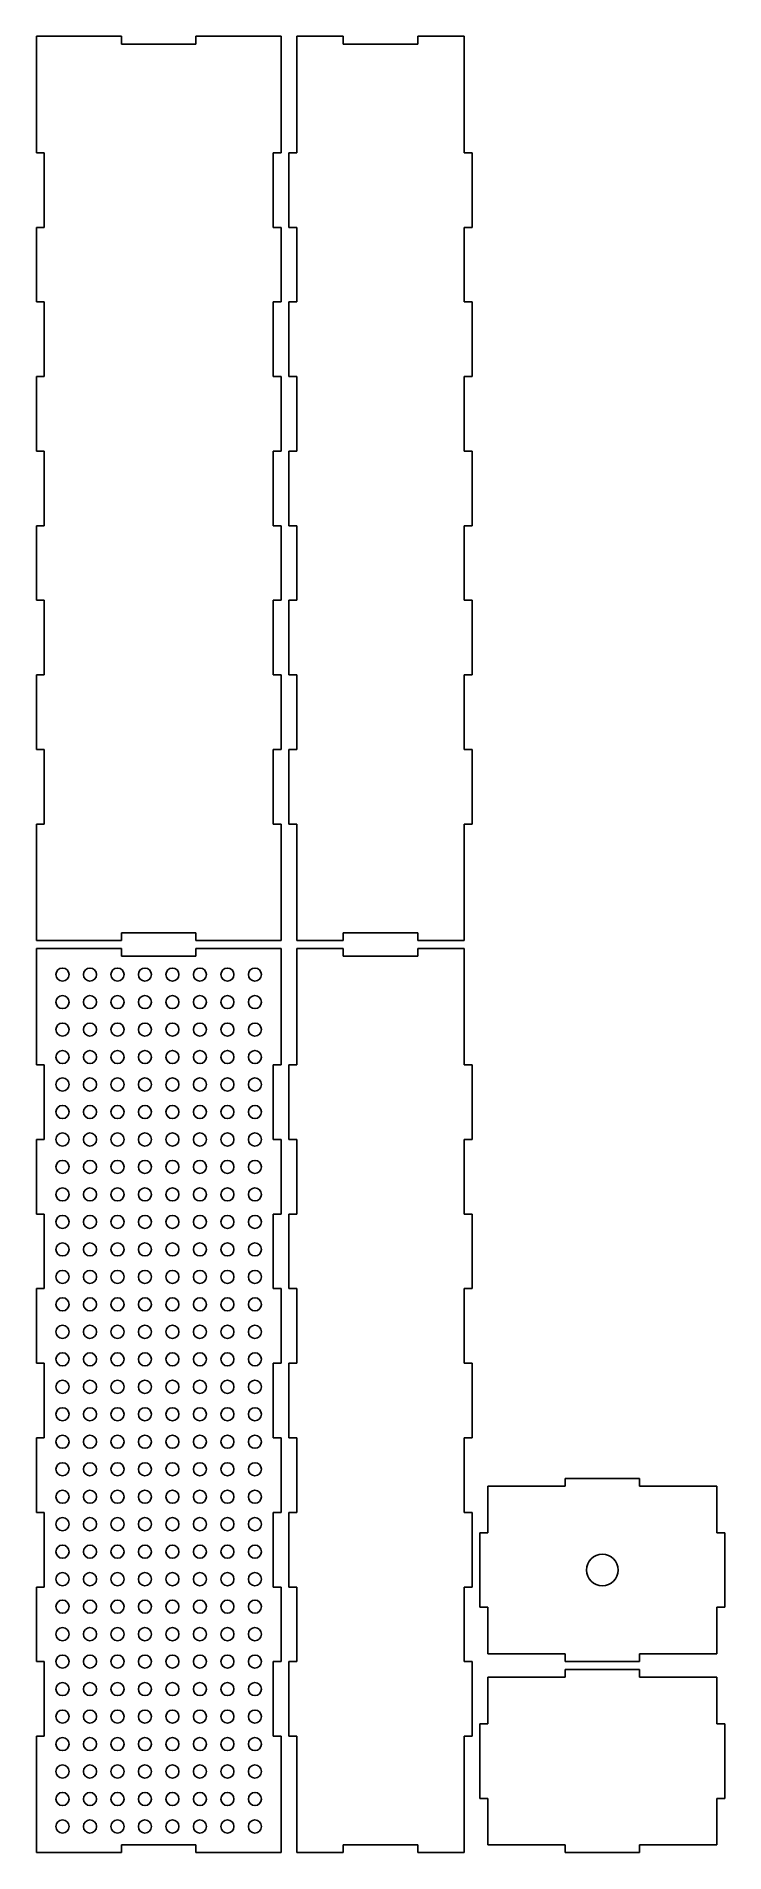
# Model space of a CAD drawing. Header units: millimetres. Extents: x 10092 to 10355, y 8349 to 9043.
import ezdxf

# ---------------------------------------------------------------- set-up
doc = ezdxf.new("R2010")
doc.units = ezdxf.units.MM
for name, color, linetype in [('back_outsideCutPath', 7, 'Continuous'), ('bottom_outsideCutPath', 7, 'Continuous'), ('front_outsideCutPath', 7, 'Continuous'), ('left_outsideCutPath', 7, 'Continuous'), ('right_outsideCutPath', 7, 'Continuous'), ('top_outsideCutPath', 7, 'Continuous')]:
    doc.layers.add(name, color=color, linetype=linetype)

msp = doc.modelspace()

# ---------------------------------------------------------------- linework, layer by layer
for p, q in [((10185.44, 8684.56), (10185.44, 8694.56)), ((10091.94, 8359.06), (10091.94, 8349.06))]:
    msp.add_line(p, q)
for centre, radius in [((10101.94, 8684.56), 2.5), ((10112.44, 8684.56), 2.5), ((10122.94, 8684.56), 2.5), ((10133.44, 8684.56), 2.5), ((10143.94, 8684.56), 2.5), ((10154.44, 8684.56), 2.5), ((10164.94, 8684.56), 2.5), ((10175.44, 8684.56), 2.5), ((10101.94, 8674.06), 2.5), ((10112.44, 8674.06), 2.5), ((10122.94, 8674.06), 2.5), ((10133.44, 8674.06), 2.5), ((10143.94, 8674.06), 2.5), ((10154.44, 8674.06), 2.5), ((10164.94, 8674.06), 2.5), ((10175.44, 8674.06), 2.5), ((10101.94, 8663.56), 2.5), ((10112.44, 8663.56), 2.5), ((10122.94, 8663.56), 2.5), ((10133.44, 8663.56), 2.5), ((10143.94, 8663.56), 2.5), ((10154.44, 8663.56), 2.5), ((10164.94, 8663.56), 2.5), ((10175.44, 8663.56), 2.5), ((10101.94, 8653.06), 2.5), ((10112.44, 8653.06), 2.5), ((10122.94, 8653.06), 2.5), ((10133.44, 8653.06), 2.5), ((10143.94, 8653.06), 2.5), ((10154.44, 8653.06), 2.5), ((10164.94, 8653.06), 2.5), ((10175.44, 8653.06), 2.5), ((10101.94, 8642.56), 2.5), ((10112.44, 8642.56), 2.5), ((10122.94, 8642.56), 2.5), ((10133.44, 8642.56), 2.5), ((10143.94, 8642.56), 2.5), ((10154.44, 8642.56), 2.5), ((10164.94, 8642.56), 2.5), ((10175.44, 8642.56), 2.5), ((10101.94, 8632.06), 2.5), ((10112.44, 8632.06), 2.5), ((10122.94, 8632.06), 2.5), ((10133.44, 8632.06), 2.5), ((10143.94, 8632.06), 2.5), ((10154.44, 8632.06), 2.5), ((10164.94, 8632.06), 2.5), ((10175.44, 8632.06), 2.5), ((10101.94, 8621.56), 2.5), ((10112.44, 8621.56), 2.5), ((10122.94, 8621.56), 2.5), ((10133.44, 8621.56), 2.5), ((10143.94, 8621.56), 2.5), ((10154.44, 8621.56), 2.5), ((10164.94, 8621.56), 2.5), ((10175.44, 8621.56), 2.5), ((10101.94, 8611.06), 2.5), ((10112.44, 8611.06), 2.5), ((10122.94, 8611.06), 2.5), ((10133.44, 8611.06), 2.5), ((10143.94, 8611.06), 2.5), ((10154.44, 8611.06), 2.5), ((10164.94, 8611.06), 2.5), ((10175.44, 8611.06), 2.5), ((10101.94, 8600.56), 2.5), ((10112.44, 8600.56), 2.5), ((10122.94, 8600.56), 2.5), ((10133.44, 8600.56), 2.5), ((10143.94, 8600.56), 2.5), ((10154.44, 8600.56), 2.5), ((10164.94, 8600.56), 2.5), ((10175.44, 8600.56), 2.5), ((10101.94, 8590.06), 2.5), ((10112.44, 8590.06), 2.5), ((10122.94, 8590.06), 2.5), ((10133.44, 8590.06), 2.5), ((10143.94, 8590.06), 2.5), ((10154.44, 8590.06), 2.5), ((10164.94, 8590.06), 2.5), ((10175.44, 8590.06), 2.5), ((10101.94, 8579.56), 2.5), ((10112.44, 8579.56), 2.5), ((10122.94, 8579.56), 2.5), ((10133.44, 8579.56), 2.5), ((10143.94, 8579.56), 2.5), ((10154.44, 8579.56), 2.5), ((10164.94, 8579.56), 2.5), ((10175.44, 8579.56), 2.5), ((10101.94, 8569.06), 2.5), ((10112.44, 8569.06), 2.5), ((10122.94, 8569.06), 2.5), ((10133.44, 8569.06), 2.5), ((10143.94, 8569.06), 2.5), ((10154.44, 8569.06), 2.5), ((10164.94, 8569.06), 2.5), ((10175.44, 8569.06), 2.5), ((10101.94, 8558.56), 2.5), ((10112.44, 8558.56), 2.5), ((10122.94, 8558.56), 2.5), ((10133.44, 8558.56), 2.5), ((10143.94, 8558.56), 2.5), ((10154.44, 8558.56), 2.5), ((10164.94, 8558.56), 2.5), ((10175.44, 8558.56), 2.5), ((10101.94, 8548.06), 2.5), ((10112.44, 8548.06), 2.5), ((10122.94, 8548.06), 2.5), ((10133.44, 8548.06), 2.5), ((10143.94, 8548.06), 2.5), ((10154.44, 8548.06), 2.5), ((10164.94, 8548.06), 2.5), ((10175.44, 8548.06), 2.5), ((10101.94, 8537.56), 2.5), ((10112.44, 8537.56), 2.5), ((10122.94, 8537.56), 2.5), ((10133.44, 8537.56), 2.5), ((10143.94, 8537.56), 2.5), ((10154.44, 8537.56), 2.5), ((10164.94, 8537.56), 2.5), ((10175.44, 8537.56), 2.5), ((10101.94, 8527.06), 2.5), ((10112.44, 8527.06), 2.5), ((10122.94, 8527.06), 2.5), ((10133.44, 8527.06), 2.5), ((10143.94, 8527.06), 2.5), ((10154.44, 8527.06), 2.5), ((10164.94, 8527.06), 2.5), ((10175.44, 8527.06), 2.5), ((10101.94, 8516.56), 2.5), ((10112.44, 8516.56), 2.5), ((10122.94, 8516.56), 2.5), ((10133.44, 8516.56), 2.5), ((10143.94, 8516.56), 2.5), ((10154.44, 8516.56), 2.5), ((10164.94, 8516.56), 2.5), ((10175.44, 8516.56), 2.5), ((10101.94, 8506.06), 2.5), ((10112.44, 8506.06), 2.5), ((10122.94, 8506.06), 2.5), ((10133.44, 8506.06), 2.5), ((10143.94, 8506.06), 2.5), ((10154.44, 8506.06), 2.5), ((10164.94, 8506.06), 2.5), ((10175.44, 8506.06), 2.5), ((10101.94, 8495.56), 2.5), ((10112.44, 8495.56), 2.5), ((10122.94, 8495.56), 2.5), ((10133.44, 8495.56), 2.5), ((10143.94, 8495.56), 2.5), ((10154.44, 8495.56), 2.5), ((10164.94, 8495.56), 2.5), ((10175.44, 8495.56), 2.5), ((10101.94, 8485.06), 2.5), ((10112.44, 8485.06), 2.5), ((10122.94, 8485.06), 2.5), ((10133.44, 8485.06), 2.5), ((10143.94, 8485.06), 2.5), ((10154.44, 8485.06), 2.5), ((10164.94, 8485.06), 2.5), ((10175.44, 8485.06), 2.5), ((10101.94, 8474.56), 2.5), ((10112.44, 8474.56), 2.5), ((10122.94, 8474.56), 2.5), ((10133.44, 8474.56), 2.5), ((10143.94, 8474.56), 2.5), ((10154.44, 8474.56), 2.5), ((10164.94, 8474.56), 2.5), ((10175.44, 8474.56), 2.5), ((10101.94, 8464.06), 2.5), ((10112.44, 8464.06), 2.5), ((10122.94, 8464.06), 2.5), ((10133.44, 8464.06), 2.5), ((10143.94, 8464.06), 2.5), ((10154.44, 8464.06), 2.5), ((10164.94, 8464.06), 2.5), ((10175.44, 8464.06), 2.5), ((10308.19, 8457.06), 6), ((10101.94, 8453.56), 2.5), ((10112.44, 8453.56), 2.5), ((10122.94, 8453.56), 2.5), ((10133.44, 8453.56), 2.5), ((10143.94, 8453.56), 2.5), ((10154.44, 8453.56), 2.5), ((10164.94, 8453.56), 2.5), ((10175.44, 8453.56), 2.5), ((10101.94, 8443.06), 2.5), ((10112.44, 8443.06), 2.5), ((10122.94, 8443.06), 2.5), ((10133.44, 8443.06), 2.5), ((10143.94, 8443.06), 2.5), ((10154.44, 8443.06), 2.5), ((10164.94, 8443.06), 2.5), ((10175.44, 8443.06), 2.5), ((10101.94, 8432.56), 2.5), ((10112.44, 8432.56), 2.5), ((10122.94, 8432.56), 2.5), ((10133.44, 8432.56), 2.5), ((10143.94, 8432.56), 2.5), ((10154.44, 8432.56), 2.5), ((10164.94, 8432.56), 2.5), ((10175.44, 8432.56), 2.5), ((10101.94, 8422.06), 2.5), ((10112.44, 8422.06), 2.5), ((10122.94, 8422.06), 2.5), ((10133.44, 8422.06), 2.5), ((10143.94, 8422.06), 2.5), ((10154.44, 8422.06), 2.5), ((10164.94, 8422.06), 2.5), ((10175.44, 8422.06), 2.5), ((10101.94, 8411.56), 2.5), ((10112.44, 8411.56), 2.5), ((10122.94, 8411.56), 2.5), ((10133.44, 8411.56), 2.5), ((10143.94, 8411.56), 2.5), ((10154.44, 8411.56), 2.5), ((10164.94, 8411.56), 2.5), ((10175.44, 8411.56), 2.5), ((10101.94, 8401.06), 2.5), ((10112.44, 8401.06), 2.5), ((10122.94, 8401.06), 2.5), ((10133.44, 8401.06), 2.5), ((10143.94, 8401.06), 2.5), ((10154.44, 8401.06), 2.5), ((10164.94, 8401.06), 2.5), ((10175.44, 8401.06), 2.5), ((10101.94, 8390.56), 2.5), ((10112.44, 8390.56), 2.5), ((10122.94, 8390.56), 2.5), ((10133.44, 8390.56), 2.5), ((10143.94, 8390.56), 2.5), ((10154.44, 8390.56), 2.5), ((10164.94, 8390.56), 2.5), ((10175.44, 8390.56), 2.5), ((10101.94, 8380.06), 2.5), ((10112.44, 8380.06), 2.5), ((10122.94, 8380.06), 2.5), ((10133.44, 8380.06), 2.5), ((10143.94, 8380.06), 2.5), ((10154.44, 8380.06), 2.5), ((10164.94, 8380.06), 2.5), ((10175.44, 8380.06), 2.5), ((10101.94, 8369.56), 2.5), ((10112.44, 8369.56), 2.5), ((10122.94, 8369.56), 2.5), ((10133.44, 8369.56), 2.5), ((10143.94, 8369.56), 2.5), ((10154.44, 8369.56), 2.5), ((10164.94, 8369.56), 2.5), ((10175.44, 8369.56), 2.5), ((10101.94, 8359.06), 2.5), ((10112.44, 8359.06), 2.5), ((10122.94, 8359.06), 2.5), ((10133.44, 8359.06), 2.5), ((10143.94, 8359.06), 2.5), ((10154.44, 8359.06), 2.5), ((10164.94, 8359.06), 2.5), ((10175.44, 8359.06), 2.5)]:
    msp.add_circle(centre, radius)
at = {"layer": 'back_outsideCutPath'}
for p, q in [((10091.94, 9043.06), (10091.94, 8998.56)), ((10095.94, 9043.06), (10091.94, 9043.06)), ((10124.44, 9043.06), (10095.94, 9043.06)), ((10124.44, 9040.06), (10124.44, 9043.06)), ((10185.44, 9043.06), (10152.94, 9043.06)), ((10152.94, 9043.06), (10152.94, 9040.06)), ((10185.44, 9027.06), (10185.44, 9043.06)), ((10152.94, 9040.06), (10124.44, 9040.06)), ((10185.44, 8998.56), (10185.44, 9027.06)), ((10091.94, 8998.56), (10094.94, 8998.56)), ((10094.94, 8998.56), (10094.94, 8970.06)), ((10182.44, 8970.06), (10182.44, 8998.56)), ((10182.44, 8998.56), (10185.44, 8998.56)), ((10094.94, 8970.06), (10091.94, 8970.06)), ((10091.94, 8970.06), (10091.94, 8941.56)), ((10185.44, 8970.06), (10182.44, 8970.06)), ((10185.44, 8941.56), (10185.44, 8970.06)), ((10091.94, 8941.56), (10094.94, 8941.56)), ((10094.94, 8941.56), (10094.94, 8913.06)), ((10182.44, 8913.06), (10182.44, 8941.56)), ((10182.44, 8941.56), (10185.44, 8941.56)), ((10094.94, 8913.06), (10091.94, 8913.06)), ((10091.94, 8913.06), (10091.94, 8884.56)), ((10185.44, 8913.06), (10182.44, 8913.06)), ((10185.44, 8884.56), (10185.44, 8913.06)), ((10091.94, 8884.56), (10094.94, 8884.56)), ((10094.94, 8884.56), (10094.94, 8856.06)), ((10182.44, 8856.06), (10182.44, 8884.56)), ((10182.44, 8884.56), (10185.44, 8884.56)), ((10094.94, 8856.06), (10091.94, 8856.06)), ((10091.94, 8856.06), (10091.94, 8827.56)), ((10185.44, 8856.06), (10182.44, 8856.06)), ((10185.44, 8827.56), (10185.44, 8856.06)), ((10091.94, 8827.56), (10094.94, 8827.56)), ((10094.94, 8827.56), (10094.94, 8799.06)), ((10182.44, 8799.06), (10182.44, 8827.56)), ((10182.44, 8827.56), (10185.44, 8827.56)), ((10094.94, 8799.06), (10091.94, 8799.06)), ((10091.94, 8799.06), (10091.94, 8770.56)), ((10185.44, 8799.06), (10182.44, 8799.06)), ((10185.44, 8770.56), (10185.44, 8799.06)), ((10091.94, 8770.56), (10094.94, 8770.56)), ((10094.94, 8770.56), (10094.94, 8742.06)), ((10182.44, 8742.06), (10182.44, 8770.56)), ((10182.44, 8770.56), (10185.44, 8770.56)), ((10094.94, 8742.06), (10091.94, 8742.06)), ((10091.94, 8742.06), (10091.94, 8713.56)), ((10185.44, 8742.06), (10182.44, 8742.06)), ((10185.44, 8697.56), (10185.44, 8742.06)), ((10091.94, 8713.56), (10091.94, 8697.56)), ((10091.94, 8697.56), (10124.44, 8697.56)), ((10124.44, 8697.56), (10124.44, 8700.56)), ((10124.44, 8700.56), (10152.94, 8700.56)), ((10152.94, 8700.56), (10152.94, 8697.56)), ((10152.94, 8697.56), (10181.44, 8697.56)), ((10181.44, 8697.56), (10185.44, 8697.56))]:
    msp.add_line(p, q, dxfattribs=at)
at = {"layer": 'bottom_outsideCutPath'}
for p, q in [((10264.44, 8489.06), (10264.44, 8471.31)), ((10265.44, 8489.06), (10264.44, 8489.06)), ((10293.94, 8489.06), (10265.44, 8489.06)), ((10322.44, 8492.06), (10293.94, 8492.06)), ((10293.94, 8492.06), (10293.94, 8489.06)), ((10322.44, 8489.06), (10322.44, 8492.06)), ((10351.94, 8489.06), (10322.44, 8489.06)), ((10351.94, 8471.31), (10351.94, 8489.06)), ((10264.44, 8471.31), (10261.44, 8471.31)), ((10261.44, 8471.31), (10261.44, 8442.81)), ((10354.94, 8471.31), (10351.94, 8471.31)), ((10354.94, 8442.81), (10354.94, 8471.31)), ((10261.44, 8442.81), (10264.44, 8442.81)), ((10264.44, 8442.81), (10264.44, 8425.06)), ((10351.94, 8425.06), (10351.94, 8442.81)), ((10351.94, 8442.81), (10354.94, 8442.81)), ((10264.44, 8425.06), (10293.94, 8425.06)), ((10293.94, 8425.06), (10293.94, 8422.06)), ((10293.94, 8422.06), (10322.44, 8422.06)), ((10322.44, 8422.06), (10322.44, 8425.06)), ((10322.44, 8425.06), (10350.94, 8425.06)), ((10350.94, 8425.06), (10351.94, 8425.06))]:
    msp.add_line(p, q, dxfattribs=at)
at = {"layer": 'front_outsideCutPath'}
for p, q in [((10091.94, 8694.56), (10091.94, 8650.06)), ((10095.94, 8694.56), (10091.94, 8694.56)), ((10124.44, 8694.56), (10095.94, 8694.56)), ((10124.44, 8691.56), (10124.44, 8694.56)), ((10152.94, 8691.56), (10124.44, 8691.56)), ((10185.44, 8694.56), (10152.94, 8694.56)), ((10152.94, 8694.56), (10152.94, 8691.56)), ((10185.44, 8678.56), (10185.44, 8694.56)), ((10185.44, 8650.06), (10185.44, 8678.56)), ((10091.94, 8650.06), (10094.94, 8650.06)), ((10094.94, 8650.06), (10094.94, 8621.56)), ((10182.44, 8621.56), (10182.44, 8650.06)), ((10182.44, 8650.06), (10185.44, 8650.06)), ((10094.94, 8621.56), (10091.94, 8621.56)), ((10091.94, 8621.56), (10091.94, 8593.06)), ((10185.44, 8621.56), (10182.44, 8621.56)), ((10185.44, 8593.06), (10185.44, 8621.56)), ((10091.94, 8593.06), (10094.94, 8593.06)), ((10094.94, 8593.06), (10094.94, 8564.56)), ((10182.44, 8564.56), (10182.44, 8593.06)), ((10182.44, 8593.06), (10185.44, 8593.06)), ((10094.94, 8564.56), (10091.94, 8564.56)), ((10091.94, 8564.56), (10091.94, 8536.06)), ((10185.44, 8564.56), (10182.44, 8564.56)), ((10185.44, 8536.06), (10185.44, 8564.56)), ((10091.94, 8536.06), (10094.94, 8536.06)), ((10094.94, 8536.06), (10094.94, 8507.56)), ((10182.44, 8507.56), (10182.44, 8536.06)), ((10182.44, 8536.06), (10185.44, 8536.06)), ((10094.94, 8507.56), (10091.94, 8507.56)), ((10091.94, 8507.56), (10091.94, 8479.06)), ((10185.44, 8507.56), (10182.44, 8507.56)), ((10185.44, 8479.06), (10185.44, 8507.56)), ((10091.94, 8479.06), (10094.94, 8479.06)), ((10094.94, 8479.06), (10094.94, 8450.56)), ((10182.44, 8450.56), (10182.44, 8479.06)), ((10182.44, 8479.06), (10185.44, 8479.06)), ((10094.94, 8450.56), (10091.94, 8450.56)), ((10091.94, 8450.56), (10091.94, 8422.06)), ((10185.44, 8450.56), (10182.44, 8450.56)), ((10185.44, 8422.06), (10185.44, 8450.56)), ((10091.94, 8422.06), (10094.94, 8422.06)), ((10094.94, 8422.06), (10094.94, 8393.56)), ((10182.44, 8393.56), (10182.44, 8422.06)), ((10182.44, 8422.06), (10185.44, 8422.06)), ((10094.94, 8393.56), (10091.94, 8393.56)), ((10091.94, 8393.56), (10091.94, 8365.06)), ((10185.44, 8393.56), (10182.44, 8393.56)), ((10185.44, 8349.06), (10185.44, 8393.56)), ((10091.94, 8365.06), (10091.94, 8349.06)), ((10091.94, 8349.06), (10124.44, 8349.06)), ((10124.44, 8349.06), (10124.44, 8352.06)), ((10124.44, 8352.06), (10152.94, 8352.06)), ((10152.94, 8352.06), (10152.94, 8349.06)), ((10152.94, 8349.06), (10181.44, 8349.06)), ((10181.44, 8349.06), (10185.44, 8349.06))]:
    msp.add_line(p, q, dxfattribs=at)
at = {"layer": 'left_outsideCutPath'}
for p, q in [((10191.44, 8694.56), (10191.44, 8650.06)), ((10209.19, 8694.56), (10191.44, 8694.56)), ((10209.19, 8691.56), (10209.19, 8694.56)), ((10237.69, 8691.56), (10209.19, 8691.56)), ((10255.44, 8694.56), (10237.69, 8694.56)), ((10237.69, 8694.56), (10237.69, 8691.56)), ((10255.44, 8678.56), (10255.44, 8694.56)), ((10255.44, 8650.06), (10255.44, 8678.56)), ((10191.44, 8650.06), (10188.44, 8650.06)), ((10188.44, 8650.06), (10188.44, 8621.56)), ((10258.44, 8650.06), (10255.44, 8650.06)), ((10258.44, 8621.56), (10258.44, 8650.06)), ((10188.44, 8621.56), (10191.44, 8621.56)), ((10191.44, 8621.56), (10191.44, 8593.06)), ((10255.44, 8593.06), (10255.44, 8621.56)), ((10255.44, 8621.56), (10258.44, 8621.56)), ((10191.44, 8593.06), (10188.44, 8593.06)), ((10188.44, 8593.06), (10188.44, 8564.56)), ((10258.44, 8593.06), (10255.44, 8593.06)), ((10258.44, 8564.56), (10258.44, 8593.06)), ((10188.44, 8564.56), (10191.44, 8564.56)), ((10191.44, 8564.56), (10191.44, 8536.06)), ((10255.44, 8536.06), (10255.44, 8564.56)), ((10255.44, 8564.56), (10258.44, 8564.56)), ((10191.44, 8536.06), (10188.44, 8536.06)), ((10188.44, 8536.06), (10188.44, 8507.56)), ((10258.44, 8536.06), (10255.44, 8536.06)), ((10258.44, 8507.56), (10258.44, 8536.06)), ((10188.44, 8507.56), (10191.44, 8507.56)), ((10191.44, 8507.56), (10191.44, 8479.06)), ((10255.44, 8479.06), (10255.44, 8507.56)), ((10255.44, 8507.56), (10258.44, 8507.56)), ((10191.44, 8479.06), (10188.44, 8479.06)), ((10188.44, 8479.06), (10188.44, 8450.56)), ((10258.44, 8479.06), (10255.44, 8479.06)), ((10258.44, 8450.56), (10258.44, 8479.06)), ((10188.44, 8450.56), (10191.44, 8450.56)), ((10191.44, 8450.56), (10191.44, 8422.06)), ((10255.44, 8422.06), (10255.44, 8450.56)), ((10255.44, 8450.56), (10258.44, 8450.56)), ((10191.44, 8422.06), (10188.44, 8422.06)), ((10188.44, 8422.06), (10188.44, 8393.56)), ((10258.44, 8422.06), (10255.44, 8422.06)), ((10258.44, 8393.56), (10258.44, 8422.06)), ((10188.44, 8393.56), (10191.44, 8393.56)), ((10191.44, 8393.56), (10191.44, 8365.06)), ((10255.44, 8349.06), (10255.44, 8393.56)), ((10255.44, 8393.56), (10258.44, 8393.56)), ((10191.44, 8365.06), (10191.44, 8349.06)), ((10191.44, 8349.06), (10209.19, 8349.06)), ((10209.19, 8349.06), (10209.19, 8352.06)), ((10209.19, 8352.06), (10237.69, 8352.06)), ((10237.69, 8352.06), (10237.69, 8349.06)), ((10237.69, 8349.06), (10255.44, 8349.06))]:
    msp.add_line(p, q, dxfattribs=at)
at = {"layer": 'right_outsideCutPath'}
for p, q in [((10191.44, 9043.06), (10191.44, 8998.56)), ((10209.19, 9043.06), (10191.44, 9043.06)), ((10209.19, 9040.06), (10209.19, 9043.06)), ((10255.44, 9043.06), (10237.69, 9043.06)), ((10237.69, 9043.06), (10237.69, 9040.06)), ((10255.44, 9027.06), (10255.44, 9043.06)), ((10237.69, 9040.06), (10209.19, 9040.06)), ((10255.44, 8998.56), (10255.44, 9027.06)), ((10191.44, 8998.56), (10188.44, 8998.56)), ((10188.44, 8998.56), (10188.44, 8970.06)), ((10258.44, 8998.56), (10255.44, 8998.56)), ((10258.44, 8970.06), (10258.44, 8998.56)), ((10188.44, 8970.06), (10191.44, 8970.06)), ((10191.44, 8970.06), (10191.44, 8941.56)), ((10255.44, 8941.56), (10255.44, 8970.06)), ((10255.44, 8970.06), (10258.44, 8970.06)), ((10191.44, 8941.56), (10188.44, 8941.56)), ((10188.44, 8941.56), (10188.44, 8913.06)), ((10258.44, 8941.56), (10255.44, 8941.56)), ((10258.44, 8913.06), (10258.44, 8941.56)), ((10188.44, 8913.06), (10191.44, 8913.06)), ((10191.44, 8913.06), (10191.44, 8884.56)), ((10255.44, 8884.56), (10255.44, 8913.06)), ((10255.44, 8913.06), (10258.44, 8913.06)), ((10191.44, 8884.56), (10188.44, 8884.56)), ((10188.44, 8884.56), (10188.44, 8856.06)), ((10258.44, 8884.56), (10255.44, 8884.56)), ((10258.44, 8856.06), (10258.44, 8884.56)), ((10188.44, 8856.06), (10191.44, 8856.06)), ((10191.44, 8856.06), (10191.44, 8827.56)), ((10255.44, 8827.56), (10255.44, 8856.06)), ((10255.44, 8856.06), (10258.44, 8856.06)), ((10191.44, 8827.56), (10188.44, 8827.56)), ((10188.44, 8827.56), (10188.44, 8799.06)), ((10258.44, 8827.56), (10255.44, 8827.56)), ((10258.44, 8799.06), (10258.44, 8827.56)), ((10188.44, 8799.06), (10191.44, 8799.06)), ((10191.44, 8799.06), (10191.44, 8770.56)), ((10255.44, 8770.56), (10255.44, 8799.06)), ((10255.44, 8799.06), (10258.44, 8799.06)), ((10191.44, 8770.56), (10188.44, 8770.56)), ((10188.44, 8770.56), (10188.44, 8742.06)), ((10258.44, 8770.56), (10255.44, 8770.56)), ((10258.44, 8742.06), (10258.44, 8770.56)), ((10188.44, 8742.06), (10191.44, 8742.06)), ((10191.44, 8742.06), (10191.44, 8713.56)), ((10255.44, 8697.56), (10255.44, 8742.06)), ((10255.44, 8742.06), (10258.44, 8742.06)), ((10191.44, 8713.56), (10191.44, 8697.56)), ((10191.44, 8697.56), (10209.19, 8697.56)), ((10209.19, 8697.56), (10209.19, 8700.56)), ((10209.19, 8700.56), (10237.69, 8700.56)), ((10237.69, 8700.56), (10237.69, 8697.56)), ((10237.69, 8697.56), (10255.44, 8697.56))]:
    msp.add_line(p, q, dxfattribs=at)
at = {"layer": 'top_outsideCutPath'}
for p, q in [((10322.44, 8419.06), (10293.94, 8419.06)), ((10293.94, 8419.06), (10293.94, 8416.06)), ((10322.44, 8416.06), (10322.44, 8419.06)), ((10264.44, 8416.06), (10264.44, 8398.31)), ((10265.44, 8416.06), (10264.44, 8416.06)), ((10293.94, 8416.06), (10265.44, 8416.06)), ((10351.94, 8416.06), (10322.44, 8416.06)), ((10351.94, 8398.31), (10351.94, 8416.06)), ((10264.44, 8398.31), (10261.44, 8398.31)), ((10261.44, 8398.31), (10261.44, 8369.81)), ((10354.94, 8398.31), (10351.94, 8398.31)), ((10354.94, 8369.81), (10354.94, 8398.31)), ((10261.44, 8369.81), (10264.44, 8369.81)), ((10264.44, 8369.81), (10264.44, 8352.06)), ((10351.94, 8352.06), (10351.94, 8369.81)), ((10351.94, 8369.81), (10354.94, 8369.81)), ((10264.44, 8352.06), (10293.94, 8352.06)), ((10293.94, 8352.06), (10293.94, 8349.06)), ((10293.94, 8349.06), (10322.44, 8349.06)), ((10322.44, 8349.06), (10322.44, 8352.06)), ((10322.44, 8352.06), (10350.94, 8352.06)), ((10350.94, 8352.06), (10351.94, 8352.06))]:
    msp.add_line(p, q, dxfattribs=at)

doc.saveas('drawing.dxf')
